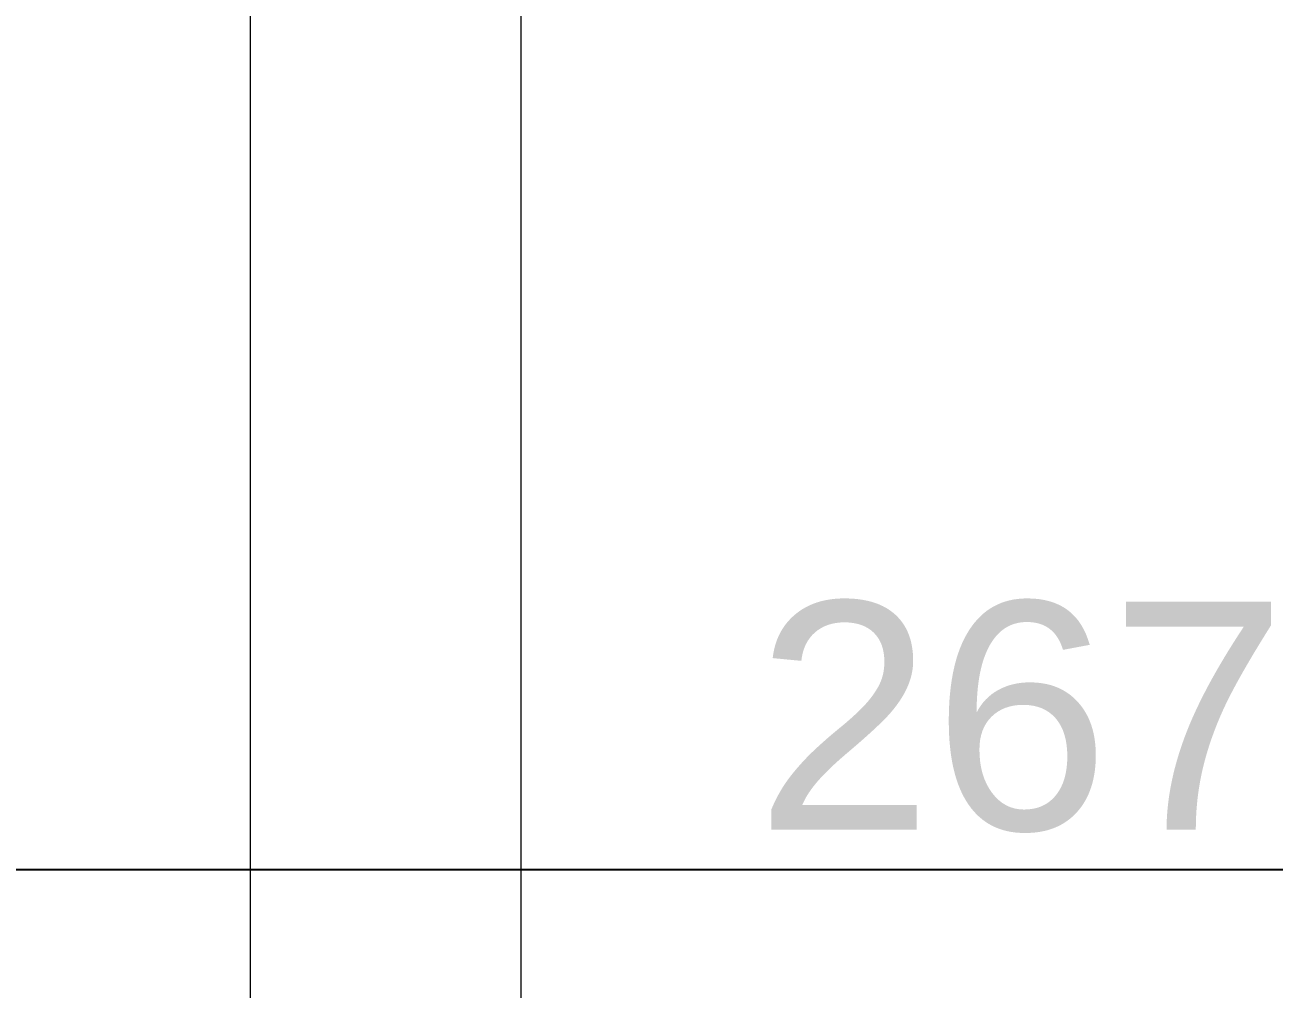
# Model space of a CAD drawing. Header units: millimetres. Extents: x 6110 to 6704, y -2661 to -1821.
# Drawn here: x 6288.96 to 6310.86, y -2119.93 to -2103.02 of the extents above; entities that cross this region are included whole.
import ezdxf

# ---------------------------------------------------------------- set-up
doc = ezdxf.new("R2010")
doc.units = ezdxf.units.MM
doc.header["$LTSCALE"] = 0.1
doc.layers.get('0').update_dxf_attribs({"lineweight": 15})
doc.layers.add('DIM', color=3, linetype='Continuous', lineweight=9)
doc.styles.get("Standard").update_dxf_attribs({"font": 'arial.ttf'})
doc.dimstyles.new('ISO-25', dxfattribs={"dimtxt": 2.5, "dimasz": 2.5, "dimexe": 1.25, "dimexo": 0.625, "dimtad": 1, "dimlfac": 5, "dimtxsty": 'Standard', "dimcen": 2.5, "dimadec": 0, "dimazin": 0, "dimtfac": 1, "dimtmove": 0, "dimatfit": 3, "dimfxl": 0, "dimarcsym": 0})

# ---------------------------------------------------------------- blocks, each defined once
blk = doc.blocks.new('*D68')
at = {"layer": 'Defpoints', "color": 0}
for p in [(6261.856, -2093.261), (6328.702, -2093.262), (6328.702, -2117.837)]:
    blk.add_point(p, dxfattribs=at)
at = {"layer": 'DIM', "color": 0, "lineweight": -2}
for p, q in [((6261.856, -2093.886), (6261.856, -2119.087)), ((6328.702, -2093.887), (6328.702, -2119.087)), ((6265.856, -2117.837), (6324.702, -2117.837))]:
    blk.add_line(p, q, dxfattribs=at)
at = {"layer": 'DIM', "color": 0}
for points in [[(6265.856, -2117.17), (6265.856, -2118.503), (6261.856, -2117.837)], [(6324.702, -2117.17), (6324.702, -2118.503), (6328.702, -2117.837)]]:
    blk.add_solid(points, dxfattribs=at)
at = {"layer": 'DIM', "color": 0, "insert": (6308.757, -2115.169), "char_height": 4, "attachment_point": 5}
blk.add_mtext('267.5', dxfattribs=at)
blk = doc.blocks.new('*D77')
at = {"layer": 'Defpoints', "color": 0}
for p in [(6295.279, -2068.044), (6383.721, -2580.443), (6409.353, -2580.443)]:
    blk.add_point(p, dxfattribs=at)
at = {"layer": 'DIM', "color": 0, "lineweight": -2}
for p, q in [((6295.904, -2068.044), (6410.603, -2068.044)), ((6409.353, -2072.044), (6409.353, -2576.443)), ((6384.346, -2580.443), (6410.603, -2580.443))]:
    blk.add_line(p, q, dxfattribs=at)
at = {"layer": 'DIM', "color": 0}
for points in [[(6408.686, -2072.044), (6410.019, -2072.044), (6409.353, -2068.044)], [(6408.686, -2576.443), (6410.019, -2576.443), (6409.353, -2580.443)]]:
    blk.add_solid(points, dxfattribs=at)
at = {"layer": 'DIM', "color": 0, "insert": (6406.106, -2324.243), "char_height": 4, "attachment_point": 5, "rotation": 90}
blk.add_mtext('(2280)', dxfattribs=at)

msp = doc.modelspace()

# ---------------------------------------------------------------- linework, layer by layer
at = {"color": 7, "linetype": 'Continuous'}
for p, q in [((6292.9037, -2094.1639), (6292.9037, -2149.9482)), ((6297.6537, -2094.1639), (6297.6537, -2149.9482))]:
    msp.add_line(p, q, dxfattribs=at)

# ---------------------------------------------------------------- dimensions: what is measured, and where the dimension line sits
at = {"layer": 'DIM'}
dim = msp.add_linear_dim(base=(6409.3528, -2580.4433), p1=(6295.2787, -2068.0436), p2=(6383.7206, -2580.4433), angle=90, text='(2280)', dimstyle='ISO-25', override={"dimtxt": 4, "dimasz": 4, "dimlfac": 4, "dimadec": 1, "dimfxl": 1.25}, dxfattribs=at)
dim.commit()
dim.dimension.update_dxf_attribs({"geometry": '*D77', "text_midpoint": (6406.1057, -2324.2434)})
dim = msp.add_linear_dim(base=(6328.702, -2117.8368), p1=(6261.8555, -2093.2612), p2=(6328.702, -2093.262), text='267.5', dimstyle='ISO-25', override={"dimtxt": 4, "dimasz": 4, "dimlfac": 4, "dimadec": 1, "dimfxl": 1.25}, dxfattribs=at)
dim.commit()
dim.dimension.update_dxf_attribs({"geometry": '*D68', "text_midpoint": (6308.7566, -2117.8368), "dimtype": 160})

doc.saveas('drawing.dxf')
